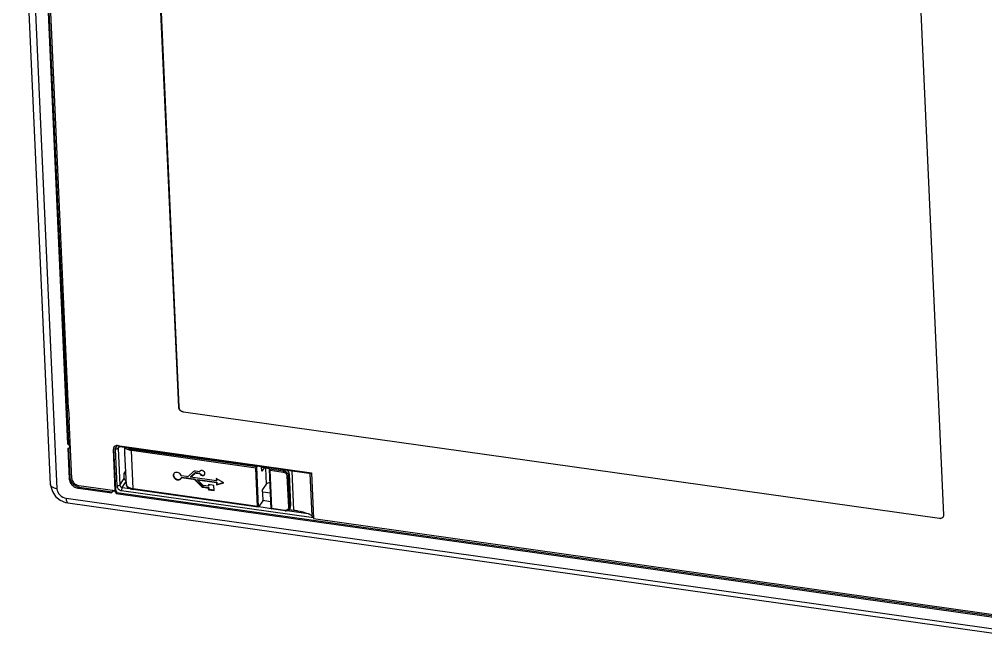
# Model space of a CAD drawing. Header units: millimetres. Extents: x -2 to 1186, y 0 to 841.
# Drawn here: x 773.2 to 978.3, y 576 to 708.5 of the extents above; entities that cross this region are included whole.
import ezdxf

# ---------------------------------------------------------------- set-up
doc = ezdxf.new("R2010")
doc.units = ezdxf.units.MM
doc.header["$LTSCALE"] = 65.395
doc.layers.add('11_COMPONENTS', color=7, linetype='CONTINUOUS')

msp = doc.modelspace()

# ---------------------------------------------------------------- linework, layer by layer
at = {"layer": '11_COMPONENTS', "color": 7, "linetype": 'Continuous'}
for p, q in [((779.8446, 609.7315), (773.2161, 756.6249)), ((774.5552, 755.7474), (781.1836, 608.8559)), ((777.7131, 745.5196), (783.453, 618.3187)), ((777.8884, 745.5275), (783.6177, 618.5604)), ((783.6712, 625.8147), (778.3843, 742.978)), ((807.044, 626.1315), (802.0851, 736.0262)), ((802.1181, 736.0745), (807.077, 626.1798)), ((964.39, 713.1491), (969.3489, 603.2545)), ((783.6712, 625.8147), (783.6547, 625.7906)), ((783.6547, 625.7906), (783.7602, 623.4542)), ((807.044, 626.1315), (807.077, 626.1798)), ((784.3554, 611.0421), (783.7952, 623.4558)), ((808.0264, 625.1332), (808.0594, 625.1816)), ((968.4446, 602.5221), (808.0264, 625.1332)), ((808.0594, 625.1816), (968.4776, 602.5705)), ((783.6177, 618.5604), (783.453, 618.3187)), ((783.492, 617.4534), (783.7849, 610.9636)), ((783.6673, 617.4613), (783.9496, 611.2052)), ((784.0504, 617.8461), (783.8856, 617.6044)), ((793.2322, 617.3772), (793.1663, 617.2805)), ((793.5645, 608.4543), (793.1663, 617.2805)), ((793.2322, 617.3772), (793.6304, 608.551)), ((793.566, 617.2484), (793.9175, 609.4606)), ((794.0706, 618.0128), (835.201, 612.2155)), ((794.2025, 617.4236), (794.4053, 617.7211)), ((794.2025, 617.4236), (794.5539, 609.6358)), ((834.6207, 612.0814), (794.5653, 617.7273)), ((795.6245, 616.4938), (795.5753, 617.5849)), ((795.6249, 616.4954), (795.6352, 616.4084)), ((795.8773, 611.0435), (795.6352, 616.4084)), ((797.3685, 608.8022), (797.0015, 616.9361)), ((823.3684, 613.2197), (797.0015, 616.9361)), ((823.6151, 613.4628), (797.0596, 617.2059)), ((823.7354, 605.0858), (823.3684, 613.2197)), ((823.7208, 613.6178), (823.6151, 613.4628)), ((823.9978, 604.9828), (823.6151, 613.4628)), ((824.6741, 612.5712), (824.6326, 613.4893)), ((826.307, 613.0919), (824.64, 613.3269)), ((825.141, 613.2562), (824.6741, 612.5712)), ((825.4707, 613.2098), (825.624, 609.813)), ((826.3032, 613.0839), (826.3325, 613.2497)), ((783.7849, 610.9636), (783.9496, 611.2052)), ((795.4276, 612.0706), (795.8059, 612.6255)), ((795.4764, 610.9889), (795.4276, 612.0706)), ((795.4276, 612.0706), (795.8335, 612.0133)), ((795.8773, 611.0435), (795.867, 611.1305)), ((808.6743, 611.4406), (807.5985, 611.5923)), ((807.6158, 611.2081), (807.6817, 611.3047)), ((807.6158, 611.2081), (810.1098, 610.8565)), ((807.6817, 611.3047), (810.1757, 610.9532)), ((810.1242, 612.4291), (809.1801, 611.5763)), ((809.5494, 611.3173), (810.4252, 612.1084)), ((809.5494, 611.3173), (809.6153, 611.4139)), ((815.0417, 610.5431), (809.5494, 611.3173)), ((809.6153, 611.4139), (810.4911, 612.205)), ((810.4252, 612.1084), (810.4911, 612.205)), ((811.4579, 612.448), (810.6299, 612.5647)), ((810.678, 612.1762), (810.7439, 612.2729)), ((810.678, 612.1762), (811.4752, 612.0638)), ((810.7439, 612.2729), (811.5411, 612.1605)), ((811.5045, 612.5342), (811.4579, 612.448)), ((811.4752, 612.0638), (811.5411, 612.1605)), ((811.5128, 612.5285), (811.5238, 612.5447)), ((826.299, 613.0534), (826.2986, 613.0341)), ((826.68, 604.5818), (826.2987, 613.0331)), ((826.3032, 613.0839), (829.2753, 612.665)), ((826.4397, 612.7868), (829.2172, 612.3953)), ((826.8068, 604.6529), (826.4397, 612.7868)), ((829.2753, 612.665), (829.3809, 612.82)), ((830.0031, 611.5967), (830.3077, 604.8472)), ((830.2577, 611.6667), (830.4883, 612.005)), ((830.2577, 611.6667), (830.5623, 604.9173)), ((830.4883, 612.005), (830.7929, 605.2556)), ((831.4677, 604.3206), (831.0951, 612.5784)), ((834.852, 612.084), (835.2581, 603.0847)), ((835.201, 612.2155), (835.6383, 602.524)), ((785.7497, 608.967), (785.9144, 609.2086)), ((785.829, 609.5446), (793.5645, 608.4543)), ((785.9144, 609.2086), (792.889, 608.2256)), ((794.5539, 609.6358), (795.4764, 610.9889)), ((795.0451, 609.1366), (795.8999, 610.3905)), ((795.0451, 609.1366), (796.6832, 608.9057)), ((795.9291, 609.7443), (795.8705, 611.0432)), ((795.9291, 609.7429), (795.9291, 609.7431)), ((810.1098, 610.8565), (810.1757, 610.9532)), ((810.6096, 610.6017), (810.6755, 610.6984)), ((810.6096, 610.6017), (811.798, 609.4031)), ((810.6755, 610.6984), (811.8639, 609.4998)), ((810.9922, 610.7322), (811.0581, 610.8288)), ((812.0593, 609.6559), (810.9922, 610.7322)), ((810.9922, 610.7322), (815.059, 610.1589)), ((811.0581, 610.8288), (815.1249, 610.2556)), ((811.798, 609.4031), (811.8639, 609.4998)), ((812.2977, 609.1484), (812.3636, 609.245)), ((812.2977, 609.1484), (813.3698, 608.9973)), ((813.3525, 609.3815), (812.3091, 609.5285)), ((812.3636, 609.245), (813.4357, 609.0939)), ((814.5233, 609.5664), (813.3366, 609.7336)), ((813.3366, 609.7336), (813.3525, 609.3815)), ((813.3525, 609.3815), (813.4184, 609.4781)), ((813.3698, 608.9973), (813.4357, 609.0939)), ((813.4073, 609.7237), (813.4184, 609.4781)), ((813.4357, 609.0939), (813.4516, 608.7417)), ((814.5725, 608.4778), (814.5233, 609.5664)), ((816.5861, 610.1346), (815.0186, 611.0554)), ((815.0186, 611.0554), (815.0417, 610.5431)), ((815.0417, 610.5431), (815.1076, 610.6398)), ((815.059, 610.1589), (815.1249, 610.2556)), ((815.059, 610.1589), (815.0821, 609.6467)), ((815.0821, 609.6467), (816.5861, 610.1346)), ((815.0821, 609.6467), (815.148, 609.7433)), ((815.0907, 611.013), (815.1076, 610.6398)), ((815.1249, 610.2556), (815.148, 609.7433)), ((815.148, 609.7433), (816.5036, 610.1831)), ((825.624, 609.813), (824.8498, 608.6773)), ((785.7497, 608.967), (792.8249, 607.9698)), ((792.8832, 608.1846), (792.8249, 607.9698)), ((793.0482, 608.4266), (792.8834, 608.1849)), ((793.5645, 608.4543), (793.6304, 608.551)), ((793.933, 608.0784), (793.7682, 607.8368)), ((793.7682, 607.8368), (984.3268, 580.9774)), ((793.933, 608.0784), (984.3909, 581.2332)), ((794.8999, 608.4623), (835.6481, 602.7188)), ((823.7354, 605.0858), (797.3685, 608.8022)), ((823.9321, 604.962), (797.4065, 608.7008)), ((813.3698, 608.9973), (813.3857, 608.6451)), ((813.3857, 608.6451), (813.4516, 608.7417)), ((813.3857, 608.6451), (814.5725, 608.4778)), ((813.4516, 608.7417), (814.5676, 608.5844)), ((824.9454, 606.5573), (824.8498, 608.6773)), ((826.5302, 607.9016), (824.8742, 608.135)), ((783.1472, 606.8605), (995.1724, 576.9754)), ((783.527, 605.8467), (995.5522, 575.9615)), ((824.8874, 606.2876), (823.9978, 604.9828)), ((824.0079, 605.0543), (826.7033, 604.6744)), ((824.9048, 606.4111), (826.6083, 606.1709)), ((830.7929, 605.2556), (830.5623, 604.9173)), ((826.6816, 604.578), (826.686, 604.5739)), ((829.6222, 604.16), (826.689, 604.5734)), ((829.5842, 604.2614), (826.8068, 604.6529)), ((830.0459, 604.2032), (834.4886, 603.577)), ((830.4418, 604.4652), (831.4677, 604.3206)), ((830.6776, 604.828), (830.4452, 604.487)), ((835.6383, 602.524), (992.1416, 580.4647)), ((968.4446, 602.5221), (968.4776, 602.5705))]:
    msp.add_line(p, q, dxfattribs=at)
msp.add_lwpolyline([(779.8448, 609.7315), (779.8824, 609.3481), (780.2319, 608.235), (780.9138, 607.2352), (781.8628, 606.4513), (782.9817, 605.961), (783.527, 605.8469)], dxfattribs=at)
for centre, radius, start, end in [((793.829, 617.3389), 0.6604, 145.722076, 152.598057), ((793.9148, 617.4268), 0.6821, 155.738797, 165.588775), ((793.8296, 617.3383), 0.6612, 138.663895, 145.712834), ((793.8307, 617.3374), 0.6626, 136.792053, 138.662311), ((794.339, 617.2837), 0.7737, 174.944456, 182.615661), ((796.4058, 611.1526), 0.5396, 179.364878, 182.355264), ((807.0105, 611.3475), 0.6211, 325.617551, 336.142644), ((807.0012, 611.3515), 0.6312, 336.159052, 346.868367), ((785.3729, 611.0354), 1.5896, 182.589997, 184.800693), ((786.2131, 611.3174), 2.1298, 256.759128, 261.936839), ((796.4753, 609.7696), 0.5468, 182.794983, 194.451764), ((796.7227, 609.9008), 0.8291, 216.15809, 219.823276), ((786.0464, 611.07), 2.1238, 259.335797, 261.967725), ((797.8896, 612.1287), 3.4618, 260.92205, 261.978409), ((837.2969, 604.867), 2.7081, 221.159205, 232.491395), ((968.6865, 603.1959), 0.66, 325.71971, 330.800431)]:
    msp.add_arc(centre, radius, start, end, dxfattribs=at)
for centre, major_axis, ratio, start_param, end_param in [((826.311, 612.9109), (0.0027, 0.2016), 0.09754087, 0.53973165, 0.7871179), ((829.5565, 612.1549), (0.7983, -0.6029), 0.79981654, 0.58526108, 1.46254241), ((829.861, 605.4054), (0.7983, -0.6029), 0.79981654, 0.03931175, 0.58526108)]:
    msp.add_ellipse(centre, major_axis=major_axis, ratio=ratio, start_param=start_param, end_param=end_param, dxfattribs=at)
for points, knots in [([(808.0264, 625.1332), (807.7748, 625.1687), (807.3024, 625.4093), (807.0548, 625.8923), (807.044, 626.1315)], [0, 0, 0, 0, 0.51486307, 1, 1, 1, 1]), ([(807.077, 626.1798), (807.0878, 625.9407), (807.3353, 625.4576), (807.8078, 625.217), (808.0594, 625.1816)], [0, 0, 0, 0, 0.48513674, 1, 1, 1, 1]), ([(783.8858, 617.6047), (783.9263, 617.6642), (783.967, 617.8226), (783.8609, 618.1359), (783.6196, 618.2952), (783.453, 618.3187)], [0, 0, 0, 0, 0.22505203, 0.47374079, 1, 1, 1, 1]), ([(794.0706, 618.0128), (793.9364, 618.0318), (793.668, 618.0199), (793.4326, 617.8814), (793.3477, 617.791)], [0, 0, 0, 0, 0.52215862, 1, 1, 1, 1]), ([(794.0569, 617.3117), (794.0219, 617.2953), (793.8645, 617.2403), (793.6923, 617.2306), (793.566, 617.2484)], [0, 0, 0, 0, 0.23265421, 1, 1, 1, 1]), ([(794.2025, 617.4236), (794.195, 617.4126), (794.1549, 617.3653), (794.1007, 617.3321), (794.0569, 617.3117)], [0, 0, 0, 0, 0.21584606, 1, 1, 1, 1]), ([(794.261, 617.6387), (794.2674, 617.6481), (794.3082, 617.696), (794.3725, 617.7191), (794.4229, 617.7272)], [0, 0, 0, 0, 0.18097049, 1, 1, 1, 1]), ([(794.4229, 617.7272), (794.4298, 617.7283), (794.4441, 617.7302), (794.4584, 617.7313), (794.4658, 617.7317)], [0, 0, 0, 0, 0.48645434, 1, 1, 1, 1]), ([(794.5653, 617.7273), (794.5331, 617.7316), (794.4779, 617.8331), (794.4731, 617.9199), (794.4704, 617.9808)], [0, 0, 0, 0, 0.34802249, 1, 1, 1, 1]), ([(797.0015, 616.9361), (796.719, 616.976), (796.2305, 617.0963), (795.7906, 617.3902), (795.6701, 617.5686)], [0, 0, 0, 0, 0.56985125, 1, 1, 1, 1]), ([(796.5572, 617.3204), (796.52, 617.3326), (796.3818, 617.382), (796.2482, 617.4454), (796.1567, 617.502)], [0, 0, 0, 0, 0.26645681, 1, 1, 1, 1]), ([(797.0596, 617.2059), (797.0154, 617.2121), (796.8457, 617.2395), (796.678, 617.2806), (796.5572, 617.3204)], [0, 0, 0, 0, 0.25964641, 1, 1, 1, 1]), ([(797.0015, 616.9361), (796.9992, 616.9865), (797.0098, 617.0789), (797.0357, 617.1709), (797.0596, 617.2059)], [0, 0, 0, 0, 0.54367109, 1, 1, 1, 1]), ([(823.6151, 613.4628), (823.5831, 613.4158), (823.4992, 613.3345), (823.414, 613.2567), (823.3684, 613.2197)], [0, 0, 0, 0, 0.49208469, 1, 1, 1, 1]), ([(805.9955, 612.04), (805.9401, 611.9586), (805.8676, 611.7588), (805.9035, 611.4348), (806.0651, 611.1302), (806.3261, 610.8848), (806.6497, 610.7309), (806.9924, 610.6911), (807.3074, 610.7753), (807.4674, 610.9155), (807.523, 610.9968)], [0, 0, 0, 0, 0.11274362, 0.23300915, 0.36316488, 0.49988969, 0.6366358, 0.76684401, 0.88715032, 1, 1, 1, 1]), ([(805.967, 611.9132), (805.9491, 611.8274), (805.9483, 611.6409), (806.0767, 611.2766), (806.3726, 610.9797), (806.7428, 610.8256), (807.034, 610.7924), (807.3057, 610.8485), (807.4574, 610.9471), (807.5175, 611.0074)], [0, 0, 0, 0, 0.1161008, 0.24045206, 0.50499354, 0.63907494, 0.76731298, 0.88727859, 1, 1, 1, 1]), ([(807.5985, 611.5923), (807.5547, 611.7368), (807.3861, 612.0108), (806.9964, 612.277), (806.5453, 612.3657), (806.2539, 612.2728), (806.1435, 612.1924)], [0, 0, 0, 0, 0.25308943, 0.51760971, 0.77108768, 1, 1, 1, 1]), ([(808.6743, 611.4406), (808.7665, 611.4276), (808.9506, 611.4335), (809.1166, 611.5189), (809.1801, 611.5763)], [0, 0, 0, 0, 0.52092697, 1, 1, 1, 1]), ([(810.6299, 612.5647), (810.5377, 612.5777), (810.3537, 612.5719), (810.1877, 612.4865), (810.1242, 612.4291)], [0, 0, 0, 0, 0.52092697, 1, 1, 1, 1]), ([(810.678, 612.1762), (810.6319, 612.1827), (810.5399, 612.1798), (810.457, 612.1371), (810.4252, 612.1084)], [0, 0, 0, 0, 0.52092697, 1, 1, 1, 1]), ([(810.4911, 612.205), (810.5229, 612.2338), (810.6058, 612.2764), (810.6978, 612.2794), (810.7439, 612.2729)], [0, 0, 0, 0, 0.47907303, 1, 1, 1, 1]), ([(811.4752, 612.0638), (811.52, 611.9602), (811.6678, 611.7734), (811.9763, 611.6203), (812.3083, 611.6188), (812.4882, 611.745), (812.542, 611.824)], [0, 0, 0, 0, 0.26253195, 0.53006634, 0.77757673, 1, 1, 1, 1]), ([(811.5411, 612.1605), (811.5815, 612.0669), (811.7105, 611.8956), (811.9819, 611.7392), (812.2826, 611.7038), (812.4675, 611.7807), (812.5352, 611.8391)], [0, 0, 0, 0, 0.25810762, 0.52315472, 0.77370635, 1, 1, 1, 1]), ([(812.6152, 612.094), (812.6102, 612.2041), (812.5227, 612.4311), (812.296, 612.6272), (812.0738, 612.7141), (811.8531, 612.743), (811.6846, 612.6959), (811.6008, 612.634)], [0, 0, 0, 0, 0.24440841, 0.50899547, 0.64147937, 0.76889925, 1, 1, 1, 1]), ([(812.542, 611.824), (812.5812, 611.8817), (812.6138, 611.9755), (812.6163, 612.0697), (812.6152, 612.094)], [0, 0, 0, 0, 0.7409919, 1, 1, 1, 1]), ([(826.2986, 613.035), (826.299, 613.0294), (826.302, 613.0049), (826.3098, 612.9812), (826.3169, 612.9637)], [0, 0, 0, 0, 0.23009318, 1, 1, 1, 1]), ([(826.3169, 612.9637), (826.3236, 612.9475), (826.356, 612.883), (826.4015, 612.8257), (826.4397, 612.7868)], [0, 0, 0, 0, 0.2430079, 1, 1, 1, 1]), ([(829.2753, 612.665), (829.2514, 612.63), (829.2255, 612.538), (829.2149, 612.4457), (829.2172, 612.3953)], [0, 0, 0, 0, 0.45632891, 1, 1, 1, 1]), ([(829.2172, 612.3953), (829.4185, 612.3669), (829.7964, 612.1744), (829.9945, 611.788), (830.0031, 611.5967)], [0, 0, 0, 0, 0.51486181, 1, 1, 1, 1]), ([(829.2753, 612.665), (829.5269, 612.6296), (829.9993, 612.3889), (830.2469, 611.9059), (830.2577, 611.6667)], [0, 0, 0, 0, 0.51486217, 1, 1, 1, 1]), ([(830.2577, 611.6667), (830.2354, 611.6341), (830.144, 611.5946), (830.0536, 611.5896), (830.0031, 611.5967)], [0, 0, 0, 0, 0.43642156, 1, 1, 1, 1]), ([(835.1779, 612.2163), (835.1489, 612.2016), (835.0435, 612.1503), (834.9342, 612.1047), (834.852, 612.084)], [0, 0, 0, 0, 0.27722136, 1, 1, 1, 1]), ([(781.1836, 608.8559), (781.0032, 608.8813), (780.4917, 608.9825), (779.8612, 609.3642), (779.8447, 609.7315)], [0, 0, 0, 0, 0.33130063, 1, 1, 1, 1]), ([(783.7888, 610.9024), (783.8179, 610.5556), (784.1114, 609.8512), (784.6883, 609.3711), (785.0217, 609.2005)], [0, 0, 0, 0, 0.48161671, 1, 1, 1, 1]), ([(783.9841, 610.9385), (784.0122, 610.8051), (784.1912, 610.2631), (784.5993, 609.8092), (784.9606, 609.5735)], [0, 0, 0, 0, 0.24004297, 1, 1, 1, 1]), ([(784.3554, 611.0421), (784.3622, 610.8919), (784.4351, 610.5829), (784.5994, 610.3136), (784.7006, 610.1893)], [0, 0, 0, 0, 0.48390584, 1, 1, 1, 1]), ([(785.2092, 609.7597), (785.2577, 609.732), (785.453, 609.6319), (785.667, 609.5675), (785.829, 609.5446)], [0, 0, 0, 0, 0.25449472, 1, 1, 1, 1]), ([(794.5539, 609.6358), (794.4982, 609.5542), (794.2697, 609.4553), (794.0437, 609.4428), (793.9175, 609.4606)], [0, 0, 0, 0, 0.43642156, 1, 1, 1, 1]), ([(793.9175, 609.4606), (793.9282, 609.2215), (794.1757, 608.7385), (794.6481, 608.4978), (794.8999, 608.4623)], [0, 0, 0, 0, 0.48490398, 1, 1, 1, 1]), ([(794.5539, 609.6358), (794.5593, 609.5162), (794.683, 609.2747), (794.9192, 609.1544), (795.0451, 609.1366)], [0, 0, 0, 0, 0.48490463, 1, 1, 1, 1]), ([(795.0451, 609.1366), (794.9855, 609.0492), (794.9206, 608.8191), (794.8942, 608.5883), (794.8999, 608.4623)], [0, 0, 0, 0, 0.45632891, 1, 1, 1, 1]), ([(795.4764, 610.9889), (795.4781, 610.9504), (795.5094, 610.7884), (795.6246, 610.6492), (795.7291, 610.581)], [0, 0, 0, 0, 0.23629541, 1, 1, 1, 1]), ([(795.93, 609.7429), (795.9364, 609.6125), (796.0329, 609.3397), (796.3644, 609.0374), (796.8145, 608.8227), (797.1586, 608.7398), (797.3434, 608.7103)], [0, 0, 0, 0, 0.20896939, 0.43766665, 0.70069142, 1, 1, 1, 1]), ([(796.0533, 609.4117), (796.0406, 609.4291), (795.9948, 609.4975), (795.9609, 609.5743), (795.9458, 609.6331)], [0, 0, 0, 0, 0.26222258, 1, 1, 1, 1]), ([(797.3685, 608.8022), (797.1042, 608.8395), (796.6404, 608.9521), (796.2188, 609.2104), (796.086, 609.3699)], [0, 0, 0, 0, 0.56264097, 1, 1, 1, 1]), ([(810.6096, 610.6017), (810.5759, 610.6358), (810.4325, 610.759), (810.2493, 610.8369), (810.1098, 610.8565)], [0, 0, 0, 0, 0.25378359, 1, 1, 1, 1]), ([(810.1757, 610.9532), (810.2218, 610.9467), (810.4062, 610.904), (810.5753, 610.7995), (810.6755, 610.6984)], [0, 0, 0, 0, 0.24621017, 1, 1, 1, 1]), ([(811.798, 609.4031), (811.8317, 609.3691), (811.975, 609.2459), (812.1582, 609.168), (812.2977, 609.1484)], [0, 0, 0, 0, 0.25378359, 1, 1, 1, 1]), ([(811.8639, 609.4998), (811.8976, 609.4658), (812.0409, 609.3426), (812.2241, 609.2647), (812.3636, 609.245)], [0, 0, 0, 0, 0.25378359, 1, 1, 1, 1]), ([(826.4334, 610.0883), (826.2676, 610.094), (826.0253, 610.0649), (825.7561, 609.9449), (825.6559, 609.8598), (825.624, 609.813)], [0, 0, 0, 0, 0.56540806, 0.80707611, 1, 1, 1, 1]), ([(781.1836, 608.8559), (781.205, 608.3778), (781.7, 607.4122), (782.6443, 606.9315), (783.1472, 606.8605)], [0, 0, 0, 0, 0.48513468, 1, 1, 1, 1]), ([(793.7682, 607.8368), (793.7594, 608.0333), (793.5107, 608.3186), (793.1134, 608.3655), (792.9328, 608.2578), (792.8832, 608.1846)], [0, 0, 0, 0, 0.51036884, 0.77063239, 1, 1, 1, 1]), ([(793.933, 608.0784), (793.9309, 608.1245), (793.8885, 608.3171), (793.7298, 608.4729), (793.5942, 608.5332)], [0, 0, 0, 0, 0.23691997, 1, 1, 1, 1]), ([(797.4065, 608.7008), (797.3936, 608.7026), (797.3716, 608.7431), (797.3696, 608.7779), (797.3685, 608.8022)], [0, 0, 0, 0, 0.34802249, 1, 1, 1, 1]), ([(783.1472, 606.8605), (783.1533, 606.7252), (783.1781, 606.4766), (783.2529, 606.1283), (783.3982, 605.865), (783.5269, 605.8467)], [0, 0, 0, 0, 0.36167145, 0.65278396, 1, 1, 1, 1]), ([(823.9334, 604.9617), (823.8974, 604.9668), (823.825, 605.0051), (823.7651, 605.0556), (823.7354, 605.0858)], [0, 0, 0, 0, 0.46236315, 1, 1, 1, 1]), ([(823.9978, 604.9828), (823.9884, 604.9691), (823.9628, 604.9591), (823.9399, 604.9608), (823.9334, 604.9617)], [0, 0, 0, 0, 0.7162319, 1, 1, 1, 1]), ([(824.8874, 606.2876), (824.9112, 606.3226), (824.9371, 606.4146), (824.9477, 606.5069), (824.9454, 606.5573)], [0, 0, 0, 0, 0.45632891, 1, 1, 1, 1]), ([(830.5623, 604.9173), (830.54, 604.8847), (830.4486, 604.8451), (830.3582, 604.8401), (830.3077, 604.8472)], [0, 0, 0, 0, 0.43642156, 1, 1, 1, 1]), ([(830.5623, 604.9173), (830.564, 604.8785), (830.5601, 604.7284), (830.5078, 604.5789), (830.4452, 604.487)], [0, 0, 0, 0, 0.25864675, 1, 1, 1, 1]), ([(826.6847, 604.5742), (826.6926, 604.5735), (826.7132, 604.5853), (826.7311, 604.5962), (826.7425, 604.6041)], [0, 0, 0, 0, 0.36390222, 1, 1, 1, 1]), ([(826.7425, 604.6041), (826.7475, 604.6076), (826.7694, 604.6232), (826.7906, 604.6398), (826.8068, 604.6529)], [0, 0, 0, 0, 0.22570558, 1, 1, 1, 1]), ([(830.3077, 604.8472), (830.3116, 604.7604), (830.2833, 604.584), (830.1188, 604.3698), (829.8676, 604.2528), (829.6789, 604.248), (829.5842, 604.2614)], [0, 0, 0, 0, 0.24481754, 0.48255173, 0.73090618, 1, 1, 1, 1]), ([(829.6222, 604.16), (829.6093, 604.1617), (829.5873, 604.2023), (829.5853, 604.237), (829.5842, 604.2614)], [0, 0, 0, 0, 0.34802249, 1, 1, 1, 1]), ([(829.6222, 604.16), (829.7782, 604.138), (830.0996, 604.1629), (830.3603, 604.3632), (830.4447, 604.4865)], [0, 0, 0, 0, 0.51326307, 1, 1, 1, 1]), ([(831.4677, 604.3206), (831.7378, 604.2826), (832.7619, 604.1133), (833.7718, 603.8453), (834.4886, 603.577)], [0, 0, 0, 0, 0.26274117, 1, 1, 1, 1]), ([(834.4886, 603.577), (834.5573, 603.5513), (834.8385, 603.4329), (835.1051, 603.2598), (835.2581, 603.0847)], [0, 0, 0, 0, 0.2399537, 1, 1, 1, 1]), ([(969.3489, 603.2545), (969.3505, 603.2207), (969.3483, 603.0897), (969.3101, 602.9588), (969.2626, 602.8739)], [0, 0, 0, 0, 0.25799058, 1, 1, 1, 1]), ([(969.2319, 602.8242), (969.1534, 602.7091), (968.9025, 602.5209), (968.5963, 602.5007), (968.4446, 602.5221)], [0, 0, 0, 0, 0.4761256, 1, 1, 1, 1]), ([(968.4776, 602.5705), (968.5959, 602.5538), (968.8315, 602.5594), (969.0475, 602.6605), (969.1332, 602.7299)], [0, 0, 0, 0, 0.52003585, 1, 1, 1, 1])]:
    msp.add_open_spline(points, degree=3, knots=knots, dxfattribs=at)
for points in [[(783.492, 617.4534), (783.5952, 617.4389), (783.7124, 617.4578), (783.7982, 617.517)], [(783.6177, 618.5604), (783.7796, 618.5375), (783.9416, 618.4326), (784.0303, 618.2953)], [(783.7982, 617.517), (783.8322, 617.5404), (783.8626, 617.5705), (783.8858, 617.6047)], [(793.1812, 617.4697), (793.1682, 617.4078), (793.1634, 617.3437), (793.1663, 617.2805)], [(793.2427, 617.6428), (793.2146, 617.5884), (793.1939, 617.5296), (793.1812, 617.4697)], [(793.2542, 617.5966), (793.2359, 617.5254), (793.2288, 617.4506), (793.2322, 617.3772)], [(793.7351, 617.7453), (793.6405, 617.6389), (793.5809, 617.4938), (793.5682, 617.3519)], [(793.9826, 617.9225), (793.8895, 617.8822), (793.8025, 617.8212), (793.7351, 617.7453)], [(794.2402, 617.9869), (794.1521, 617.9788), (794.0639, 617.9577), (793.9826, 617.9225)], [(794.2098, 617.5175), (794.2034, 617.4868), (794.201, 617.4549), (794.2025, 617.4236)], [(794.261, 617.6387), (794.2363, 617.6025), (794.2188, 617.5604), (794.2098, 617.5175)], [(794.4658, 617.7317), (794.499, 617.7336), (794.5324, 617.7319), (794.5653, 617.7273)], [(783.9496, 611.2052), (783.9536, 611.1156), (783.9656, 611.0262), (783.9841, 610.9385)], [(806.0331, 612.0907), (806.0024, 612.0356), (805.98, 611.975), (805.967, 611.9132)], [(806.1435, 612.1924), (806.0863, 612.1507), (806.0354, 612.0985), (805.9955, 612.04)], [(811.6008, 612.634), (811.5635, 612.6065), (811.5304, 612.5725), (811.504, 612.5345)], [(834.852, 612.084), (834.7776, 612.0652), (834.6978, 612.0705), (834.6219, 612.0813)], [(784.7006, 610.1893), (784.8408, 610.0172), (785.0166, 609.8698), (785.2092, 609.7597)], [(784.9606, 609.5735), (785.193, 609.4218), (785.4551, 609.3076), (785.7253, 609.2442)], [(785.0217, 609.2005), (785.22, 609.0991), (785.4345, 609.024), (785.6534, 608.9829)], [(795.7291, 610.581), (795.7793, 610.5482), (795.835, 610.5226), (795.8925, 610.5059)], [(812.0593, 609.6559), (812.1251, 609.5895), (812.2165, 609.5416), (812.3091, 609.5285)], [(793.1479, 608.5221), (793.1089, 608.4975), (793.0739, 608.4645), (793.0479, 608.4263)]]:
    msp.add_open_spline(points, degree=3, dxfattribs=at)

doc.saveas('drawing.dxf')
